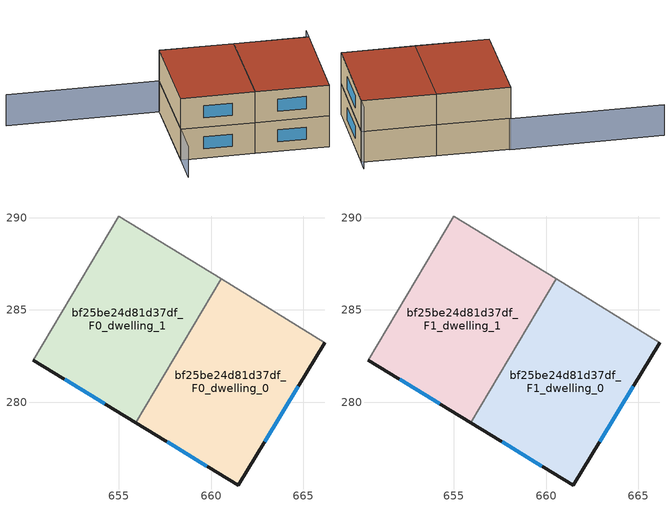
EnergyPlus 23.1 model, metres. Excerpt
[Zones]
bf25be24d81d37df_F0_dwelling_0
 floor ground (EU_floor_Construction): 666.15,283.23 661.45,275.51 655.92,278.88 660.55,286.68 z0
 wall outside (EU_wall_Construction): 655.92,278.88 661.45,275.51 666.15,283.23 z0:3
 wall adiabatic (EU_wall_Construction): 666.15,283.23 660.55,286.68 z0:3
 wall to bf25be24d81d37df_F0_dwelling_1 (EU_wall_Construction): 660.55,286.68 655.92,278.88 z0:3
 window (EU_Window_Construction): 662.89,277.87 664.72,280.88 / 657.61,277.86 659.76,276.54 z0.92:2.08
bf25be24d81d37df_F0_dwelling_1
 floor ground (EU_floor_Construction): 660.55,286.68 655.92,278.88 650.36,282.27 655,290.09 z0
 wall outside (EU_wall_Construction): 650.36,282.27 655.92,278.88 z0:3
 wall adiabatic (EU_wall_Construction): 660.55,286.68 655,290.09 650.36,282.27 z0:3
 window (EU_Window_Construction): 652.05,281.24 654.22,279.92 z0.92:2.08
bf25be24d81d37df_F1_dwelling_0
 floor to bf25be24d81d37df_F0_dwelling_0 (EU_floor_Construction): 666.15,283.23 661.45,275.51 655.92,278.88 660.55,286.68 z3
 wall outside (EU_wall_Construction): 655.92,278.88 661.45,275.51 666.15,283.23 z3:6
 wall adiabatic (EU_wall_Construction): 666.15,283.23 660.55,286.68 z3:6
 wall to bf25be24d81d37df_F1_dwelling_1 (EU_wall_Construction): 660.55,286.68 655.92,278.88 z3:6
 window (EU_Window_Construction): 662.89,277.87 664.72,280.88 / 657.61,277.86 659.76,276.54 z3.92:5.08
 roof outside (EU_roof_Construction): 661.45,275.51 666.15,283.23 660.55,286.68 655.92,278.88 z6
bf25be24d81d37df_F1_dwelling_1
 floor to bf25be24d81d37df_F0_dwelling_1 (EU_floor_Construction): 660.55,286.68 655.92,278.88 650.36,282.27 655,290.09 z3
 wall outside (EU_wall_Construction): 650.36,282.27 655.92,278.88 z3:6
 wall adiabatic (EU_wall_Construction): 660.55,286.68 655,290.09 650.36,282.27 z3:6
 window (EU_Window_Construction): 652.05,281.24 654.22,279.92 z3.92:5.08
 roof outside (EU_roof_Construction): 655.92,278.88 660.55,286.68 655,290.09 650.36,282.27 z6
shading: 643.55,297.13 655.12,290.09 / 655.12,290.09 648.68,279.51 z0:3; 666.78,284.25 666.15,283.23 z0:6
[Building]
EU S2 Campaign: North Axis=0; Terrain=City; Solar Distribution=FullExterior
[Site:Location]
Montreal-Trudeau.Intl.AP: Latitude=45.4667; Longitude=-73.75; Time Zone=-5; Elevation=36
[SizingPeriod:WeatherFileDays]
AnnualSizingPeriod: Begin Month=1; Begin Day of Month=1; End Month=12; End Day of Month=31; Day of Week for Start Day=Monday; Use Weather File Daylight Saving Period=No; Use Weather File Rain and Snow Indicators=No
[MATERIAL]
EU_InternalMass_Material: Roughness=MediumRough; Thickness=0.1; Conductivity=1; Density=1800; Specific Heat=900; Thermal Absorptance=0.9; Solar Absorptance=0.7; Visible Absorptance=0.7
[MATERIAL:NOMASS] Roughness=MediumRough; Thermal Absorptance=0.9; Solar Absorptance=0.7; Visible Absorptance=0.7
Name | Thermal Resistance
EU_wall_NoMass | 4.33621
EU_roof_NoMass | 7.26354
EU_floor_NoMass | 3.00837
[WINDOWMATERIAL:SIMPLEGLAZINGSYSTEM]
EU_Window_SimpleGlazing: UFactor=1.98807; Solar Heat Gain Coefficient=0.7; Visible Transmittance=0.7
[CONSTRUCTION]
EU_wall_Construction: EU_wall_NoMass
EU_roof_Construction: EU_roof_NoMass
EU_floor_Construction: EU_floor_NoMass
EU_Window_Construction: EU_Window_SimpleGlazing
EU_InternalMass_Construction: EU_InternalMass_Material
[ZONE] Type=1; Multiplier=1; Ceiling Height=autocalculate; Floor Area=autocalculate; Part of Total Floor Area=Yes
Name | Volume
bf25be24d81d37df_F0_dwelling_0; bf25be24d81d37df_F1_dwelling_0 | 177.346
bf25be24d81d37df_F0_dwelling_1 | 177.342
bf25be24d81d37df_F1_dwelling_1 | 177.341
[INTERNALMASS] Construction=EU_InternalMass_Construction
Name | Zone or ZoneList | Surface Area
bf25be24d81d37df_F0_dwelling_0_EU_InternalMass | bf25be24d81d37df_F0_dwelling_0 | 59.1151
bf25be24d81d37df_F0_dwelling_1_EU_InternalMass | bf25be24d81d37df_F0_dwelling_1 | 59.1139
bf25be24d81d37df_F1_dwelling_0_EU_InternalMass | bf25be24d81d37df_F1_dwelling_0 | 59.1151
bf25be24d81d37df_F1_dwelling_1_EU_InternalMass | bf25be24d81d37df_F1_dwelling_1 | 59.1139
[OTHEREQUIPMENT] Fuel Type=Electricity; Design Level Calculation Method=Watts/Area; Power per Zone Floor Area=1; Fraction Latent=0; Fraction Radiant=0; Fraction Lost=0; Carbon Dioxide Generation Rate=0; EndUse Subcategory=EU_Step8_InternalGains
Name | Zone or ZoneList or Space or SpaceList | Schedule
EU_Step8_InternalGain_bf25be24d81d37df_F0_dwelling_0_f000 | bf25be24d81d37df_F0_dwelling_0 | EU_Step8_GainSchedule_bf25be24d81d37df_F0_dwelling_0_f000
EU_Step8_InternalGain_bf25be24d81d37df_F0_dwelling_1_f000 | bf25be24d81d37df_F0_dwelling_1 | EU_Step8_GainSchedule_bf25be24d81d37df_F0_dwelling_1_f000
EU_Step8_InternalGain_bf25be24d81d37df_F1_dwelling_0_f000 | bf25be24d81d37df_F1_dwelling_0 | EU_Step8_GainSchedule_bf25be24d81d37df_F1_dwelling_0_f000
EU_Step8_InternalGain_bf25be24d81d37df_F1_dwelling_1_f000 | bf25be24d81d37df_F1_dwelling_1 | EU_Step8_GainSchedule_bf25be24d81d37df_F1_dwelling_1_f000
[ZONEVENTILATION:DESIGNFLOWRATE] Schedule=EU_AlwaysOn; Design Flow Rate Calculation Method=AirChanges/Hour; Air Changes per Hour=0.596421; Ventilation Type=Natural; Fan Pressure Rise=0; Fan Total Efficiency=1; Constant Term Coefficient=1; Temperature Term Coefficient=0; Velocity Term Coefficient=0; Velocity Squared Term Coefficient=0; Minimum Indoor Temperature=-100; Maximum Indoor Temperature=100; Delta Temperature=-100; Minimum Outdoor Temperature=-100; Maximum Outdoor Temperature=100; Maximum Wind Speed=40
Name | Zone or ZoneList or Space or SpaceList
EU_ConstantAir_bf25be24d81d37df_F0_dwelling_0 | bf25be24d81d37df_F0_dwelling_0
EU_ConstantAir_bf25be24d81d37df_F0_dwelling_1 | bf25be24d81d37df_F0_dwelling_1
EU_ConstantAir_bf25be24d81d37df_F1_dwelling_0 | bf25be24d81d37df_F1_dwelling_0
EU_ConstantAir_bf25be24d81d37df_F1_dwelling_1 | bf25be24d81d37df_F1_dwelling_1
[HVACTEMPLATE:THERMOSTAT] Constant Heating Setpoint=20; Constant Cooling Setpoint=50
EU_HeatOnly_bf25be24d81d37df_F0_dwelling_0; EU_HeatOnly_bf25be24d81d37df_F0_dwelling_1; EU_HeatOnly_bf25be24d81d37df_F1_dwelling_0; EU_HeatOnly_bf25be24d81d37df_F1_dwelling_1
[HVACTEMPLATE:ZONE:IDEALLOADSAIRSYSTEM] System Availability Schedule=EU_AlwaysOn; Maximum Heating Supply Air Temperature=50; Minimum Cooling Supply Air Temperature=13; Maximum Heating Supply Air Humidity Ratio=0.0156; Minimum Cooling Supply Air Humidity Ratio=0.0077; Heating Limit=NoLimit; Cooling Limit=NoLimit; Heating Availability Schedule=EU_AlwaysOn; Cooling Availability Schedule=EU_CoolingOff; Dehumidification Control Type=ConstantSensibleHeatRatio; Cooling Sensible Heat Ratio=0.7; Dehumidification Setpoint=60; Humidification Control Type=None; Humidification Setpoint=30; Outdoor Air Method=None; Outdoor Air Flow Rate per Person=0.00944; Outdoor Air Flow Rate per Zone Floor Area=0; Outdoor Air Flow Rate per Zone=0; Demand Controlled Ventilation Type=None; Outdoor Air Economizer Type=NoEconomizer; Heat Recovery Type=None; Sensible Heat Recovery Effectiveness=0.7; Latent Heat Recovery Effectiveness=0.65
Name | Template Thermostat
bf25be24d81d37df_F0_dwelling_0 | EU_HeatOnly_bf25be24d81d37df_F0_dwelling_0
bf25be24d81d37df_F0_dwelling_1 | EU_HeatOnly_bf25be24d81d37df_F0_dwelling_1
bf25be24d81d37df_F1_dwelling_0 | EU_HeatOnly_bf25be24d81d37df_F1_dwelling_0
bf25be24d81d37df_F1_dwelling_1 | EU_HeatOnly_bf25be24d81d37df_F1_dwelling_1
[SIZING:ZONE] Zone Cooling Design Supply Air Temperature Input Method=SupplyAirTemperature; Zone Cooling Design Supply Air Temperature=13; Zone Heating Design Supply Air Temperature Input Method=SupplyAirTemperature; Zone Heating Design Supply Air Temperature=50; Zone Cooling Design Supply Air Humidity Ratio=0.008; Zone Heating Design Supply Air Humidity Ratio=0.008; Cooling Design Air Flow Method=DesignDay; Cooling Design Air Flow Rate=0; Cooling Minimum Air Flow per Zone Floor Area=0.000762; Cooling Minimum Air Flow=0; Cooling Minimum Air Flow Fraction=0.2; Heating Design Air Flow Method=DesignDay; Heating Design Air Flow Rate=0; Heating Maximum Air Flow per Zone Floor Area=0.002032; Heating Maximum Air Flow=0.141576; Heating Maximum Air Flow Fraction=0.3; Account for Dedicated Outdoor Air System=No; Dedicated Outdoor Air System Control Strategy=NeutralSupplyAir; Dedicated Outdoor Air Low Setpoint Temperature for Design=autosize; Dedicated Outdoor Air High Setpoint Temperature for Design=autosize; Zone Load Sizing Method=Sensible Load Only No Latent Load; Zone Latent Cooling Design Supply Air Humidity Ratio Input Method=HumidityRatioDifference; Zone Cooling Design Supply Air Humidity Ratio Difference=0.005; Zone Latent Heating Design Supply Air Humidity Ratio Input Method=HumidityRatioDifference; Zone Humidification Design Supply Air Humidity Ratio Difference=0.005
bf25be24d81d37df_F0_dwelling_0; bf25be24d81d37df_F0_dwelling_1; bf25be24d81d37df_F1_dwelling_0; bf25be24d81d37df_F1_dwelling_1
[SCHEDULE:CONSTANT]
Name | Hourly Value
EU_AlwaysOn | 1
EU_CoolingOff | 0
[SCHEDULE:FILE] Column Number=1; Rows to Skip at Top=0; Number of Hours of Data=8760; Column Separator=Comma; Interpolate to Timestep=No; Minutes per Item=60; Adjust Schedule for Daylight Savings=Yes
Name | File
EU_Step8_GainSchedule_bf25be24d81d37df_F0_dwelling_0_f000 | ../../schedules/bf25be24d81d37df/bf25be24d81d37df_F0_dwelling_0_f000_gain.csv
EU_Step8_GainSchedule_bf25be24d81d37df_F0_dwelling_1_f000 | ../../schedules/bf25be24d81d37df/bf25be24d81d37df_F0_dwelling_1_f000_gain.csv
EU_Step8_GainSchedule_bf25be24d81d37df_F1_dwelling_0_f000 | ../../schedules/bf25be24d81d37df/bf25be24d81d37df_F1_dwelling_0_f000_gain.csv
EU_Step8_GainSchedule_bf25be24d81d37df_F1_dwelling_1_f000 | ../../schedules/bf25be24d81d37df/bf25be24d81d37df_F1_dwelling_1_f000_gain.csv
